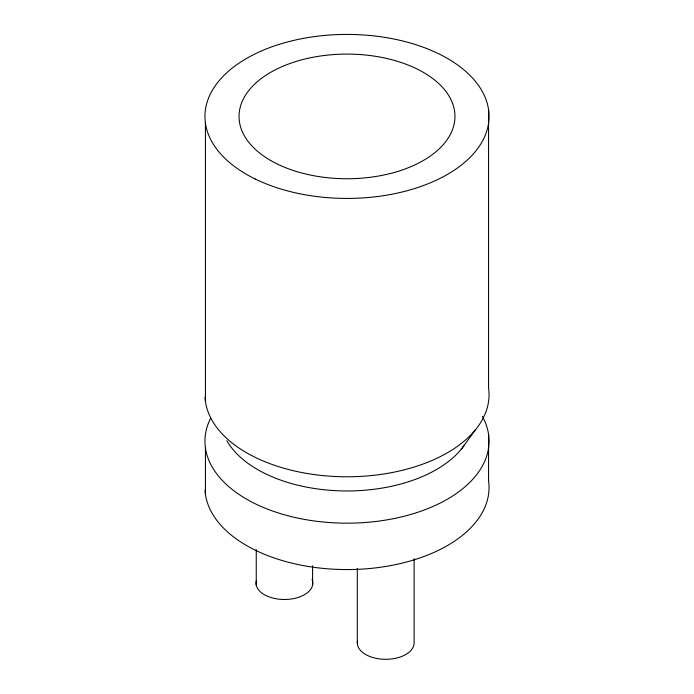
<?xml version="1.0" encoding="UTF-8"?>
<svg xmlns="http://www.w3.org/2000/svg" width="694" height="694" viewBox="0 0 694 694"><rect width="100%" height="100%" fill="white"/><g stroke="black" fill="none" stroke-linecap="round" stroke-linejoin="round"><path stroke-width="1.04" d="M461.31 449.131L475.442 429.794M488.559 109.678L488.559 388.024A142.044 82.005 0 0 1 355.007 476.648A142.044 82.005 0 0 1 205.025 397.263M488.559 434.409L488.559 480.803A142.044 82.005 0 0 1 355.007 569.436A142.044 82.005 0 0 1 205.025 490.042M414.127 558.679L414.127 642.896A28.411 16.404 0 0 1 384.233 659.274A28.411 16.404 0 0 1 357.462 641.187M357.306 568.395L357.306 642.896M312.586 565.818L312.586 585.259M256.251 549.579L256.251 585.207M205.441 123.185L205.441 401.531M205.441 447.916L205.441 494.31M482.399 416.374A142.044 82.005 0 0 1 348.475 523.172A142.044 82.005 0 0 1 210.742 418.005M463.965 445.661A126.421 72.983 0 0 1 342.437 490.91A126.421 72.983 0 0 1 226.877 440.716M312.057 579.29A28.411 16.404 0 0 1 285.867 599.469A28.411 16.404 0 0 1 256.268 580.93M255.175 178.991A142.044 82.005 0 0 0 486.763 131.062A142.044 82.005 0 0 0 299.062 39.228A142.044 82.005 0 0 0 255.175 178.991M270.669 160.496A107.952 62.321 0 0 0 451.274 132.563A107.952 62.321 0 0 0 319.058 56.223A107.952 62.321 0 0 0 270.669 160.496"/></g></svg>
